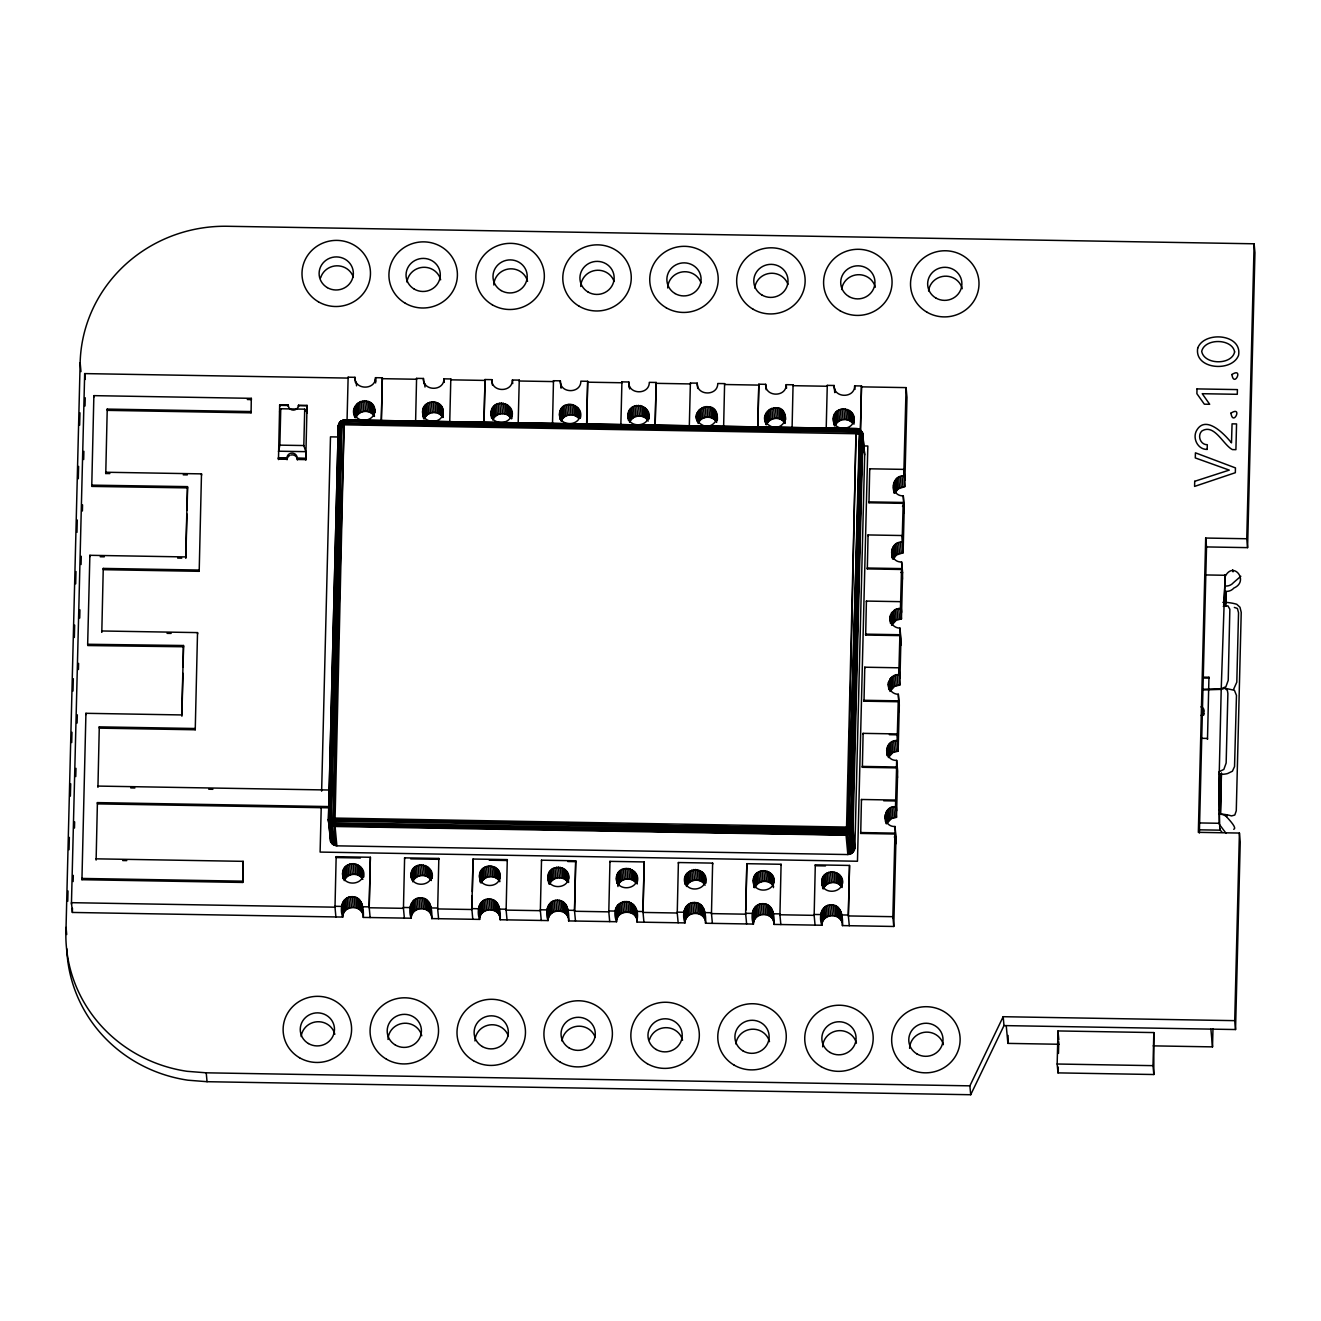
<?xml version="1.0" encoding="UTF-8"?>
<svg xmlns="http://www.w3.org/2000/svg" width="1321" height="1321" viewBox="0 0 1321 1321"><rect width="100%" height="100%" fill="white"/><g stroke="black" fill="none" stroke-linecap="round" stroke-linejoin="round"><path stroke-width="1.5" d="M1218.903 789.182L1219.795 830.166L1199.204 829.819M1218.903 788.092L1221.215 689.364L1224.98 688.224L1234.441 690.322L1236.473 695.391L1234.541 766.593L1232.41 771.216L1227.638 773.528A10.618 2.758 1.4 0 1 1219.415 774.354L1219.25 809.806M341.594 420.838L344.566 419.896L856.388 428.631L859.459 429.474L862.547 433.305L864.677 454.886L854.869 848.065L852.293 853.085L847.851 854.555L336.872 845.836L332.512 844.218L330.547 841.378L328.401 819.747L335.072 818.079L848.495 827.111L850.41 830.083L846.183 833.617L334.494 824.271C332.182 824.436 327.591 820.242 331.307 819.251L850.955 828.994L861.176 434.345L860.632 432.231L857.511 430.514C853.713 425.725 865.123 431.802 862.894 435.517L853.069 828.696L851.368 832.924L846.067 835.202L335.072 826.484L329.887 824.023L328.401 819.747L338.292 426.27L340.818 421.316L344.566 419.896L856.14 428.582C861.077 427.74 865.75 437.334 858.221 433.767L855.975 432.099L343.576 424.024L340.537 425.246L330.712 818.426C329.821 822.207 337.119 825.196 335.055 819.268L344.071 424.817L342.519 421.663C340.091 418.443 335.782 429.804 338.754 432.38M1226.053 592.535L1225.938 602.442M857.114 428.681L858.039 429.705L855.975 432.099L847.62 827.359C848.792 832.94 843.954 834.178 846.546 827.458L856.173 429.688L345.045 421.069L343.576 424.024L341.297 422.753L342.783 421.036L856.454 430.795L859.971 429.903L861.391 431.24L858.617 429.127L862.811 434.378L864.677 454.886M331.687 843.392L329.689 823.049L329.837 820.737L333.453 818.31L342.106 422.637L856.602 431.505L860.747 430.448L862.382 434.51L852.078 831.982L853.861 851.351M854.737 849.205L852.194 828.217L861.886 434.609M66.71 934.525L66.05 927.425L80.152 362.714A143.824 138.87 -5.3 0 1 227.361 226.271L1254.124 243.791L1254.95 252.674L1247.585 547.637L1206.519 546.927L1205.693 538.043L1246.76 538.753L1247.585 547.637M67.751 901.269L67.998 890.965M69.039 849.733L69.336 837.382M70.376 796.15L70.69 783.782M71.714 742.567L71.961 732.263M73.002 691.048L73.299 678.68M74.339 637.465L74.653 625.097M75.677 583.865L75.991 571.514M76.965 532.346L77.262 519.979M78.302 478.763L78.6 466.396M79.64 425.18L79.954 412.812M71.433 904.175L84.676 373.595L348.216 378.087L348.133 377.195L354.969 377.327L355.465 382.644M897.487 777.656L896.497 767.006L862.283 766.411L862.365 767.303L896.579 767.881L895.506 806.685C882.411 805.678 881.784 827.012 895.011 826.517L896.001 837.184L893.772 926.467L842.435 925.592C843.095 912.728 821.811 912.448 821.91 925.245L773.99 924.419C774.651 911.556 753.35 911.275 753.449 924.073L705.546 923.247C706.207 910.4 684.905 910.119 685.005 922.9L637.085 922.091C637.746 909.228 616.461 908.947 616.56 921.728L568.641 920.919C569.301 908.055 548 907.775 548.099 920.572L500.18 919.746C500.841 906.883 479.556 906.602 479.655 919.399L431.736 918.59C432.396 905.727 411.095 905.446 411.194 918.227L363.292 917.418C363.952 904.555 342.651 904.274 342.75 917.071L72.374 912.448L72.473 908.336M73.134 881.569L73.299 875.394M74.471 828.052L74.637 821.877M75.759 776.583L75.974 768.343M77.097 723.049L77.312 714.81M78.434 669.532L78.583 663.357M79.722 618.063L79.921 609.823M81.06 564.529L81.258 556.29M82.397 511.012L82.546 504.837M83.685 459.543L83.883 451.303M85.006 406.009L85.221 397.77M96.004 858.832L243.163 861.342L242.783 882.445L81.935 879.703L85.931 713.307L181.77 714.942L183.503 645.507L87.665 644.268L89.878 555.299L185.716 556.934L185.832 558.205L186.938 514.018M187.037 509.989L187.582 487.895L91.743 486.409L93.874 395.639L251.304 398.331L251.419 399.603L247.324 399.52M96.119 860.087L97.407 802.607L330.068 806.586M97.936 787.349L99.29 726.864L195.128 728.498L195.244 729.77L99.405 728.135L99.29 726.864M103.253 568.41L103.368 569.681L199.19 571.316L199.075 570.045L103.253 568.41L101.8 632.247L101.684 630.976L197.523 632.61L197.638 633.882M109.841 473.579L105.763 473.512L107.232 409.097L250.973 411.558L251.089 412.829L107.348 410.369L107.232 409.097M185.716 556.934L187.466 486.623L91.628 485.137M181.885 716.213L182.959 673.314M183.107 667.188L183.503 645.507M195.244 729.77L197.523 632.61M199.19 571.316L201.486 473.876L105.647 472.241L105.763 473.512M251.089 412.829L251.304 398.331M242.783 882.445L243.163 861.342M307.215 407.149L307.05 405.382L298.496 405.233A5.135 4.954 -5.3 0 1 293.245 410.104A5.135 4.954 -5.3 0 1 288.226 405.052L279.672 404.903L278.483 459.147L287.037 459.295M278.566 451.65L279.854 445.144L280.762 408.767L304.722 409.163L306.934 412.433M305.944 452.112L303.813 445.54L304.722 409.163M307.05 405.382L305.778 458.734L297.225 458.585M306.026 453.004L305.894 460.055L305.729 458.288L297.175 458.139A5.135 4.954 -5.3 0 0 292.172 453.086A5.135 4.954 -5.3 0 0 286.905 457.958L278.351 457.809L278.516 459.592M307.017 413.324L307.182 406.703M321.218 807.692L320.111 852.078L857.461 861.242L867.831 446.019L863.703 445.953M321.63 791.163L330.481 436.855L338.721 436.987M331.026 842.435L328.467 820.902L338.308 425.544L340.124 421.96L345.194 419.863L342.899 422.737L340.372 421.812L343.014 420.194L345.045 421.069L341.545 423.38L331.67 818.26L329.127 819.647L339.051 425.692L341.71 421.696L344.963 422.753L344.731 424.14L341.759 424.685L340.124 422.39L340.818 421.316L342.783 421.036L344.731 424.14M328.467 819.433L330.712 824.849L334.428 825.823L846.233 834.575C847.9 834.261 848.132 831.52 846.15 832.362L335.006 823.792L331.703 822.389L329.887 818.624L339.712 425.461L341.148 421.349L342.106 422.637L340.488 423.083M330.333 833.254L330.547 841.378M410.732 858.848L438.919 859.327L438.836 858.435L404.606 857.857L403.45 908.336L369.22 907.758L370.375 857.263L336.161 856.685L335.006 907.18L71.466 902.672L72.374 912.448M347.043 420.854L348.133 377.195M370.128 917.534L369.137 906.867L370.375 857.263M381.257 421.432L382.347 377.789L375.511 377.674C375.61 390.455 354.309 390.174 354.969 377.327M381.389 420.342L382.347 377.789M415.57 422.902L416.577 378.367L423.43 378.483L423.909 383.817M438.836 858.435L437.68 908.931L471.894 909.509L472.241 895.621M449.718 422.604L450.808 378.962L443.955 378.83C444.054 391.627 422.753 391.346 423.43 378.483M472.802 919.284L471.812 908.617L473.05 859.03L507.281 859.608L507.363 860.499L489.249 860.186M483.932 423.182L485.022 379.54L491.874 379.655L492.37 384.989M472.34 891.658L473.05 859.03M484.014 424.074L485.022 379.54M507.281 859.608L506.125 910.103L540.355 910.681L541.511 860.186L575.725 860.78L574.569 911.259L608.799 911.853L609.955 861.358L644.186 861.936L643.03 912.431L677.244 913.009L678.4 862.53L712.63 863.108L712.713 864M518.162 423.777L519.252 380.118L512.416 380.002C512.498 392.799 491.214 392.519 491.874 379.655M552.475 425.246L553.482 380.712L560.319 380.828L560.979 387.928M575.477 921.034L574.486 910.367L575.725 860.78M586.607 424.933L587.696 381.29L580.86 381.175C580.959 393.972 559.658 393.691 560.319 380.828M586.739 423.843L587.696 381.29M620.837 425.527L621.927 381.868L628.779 381.984L629.638 388.952M643.938 922.207L642.947 911.54L644.186 861.936M655.067 426.105L656.157 382.463L649.305 382.347C649.404 395.128 628.119 394.847 628.779 381.984M655.15 426.997L656.157 382.463M689.298 426.683L690.388 383.04L697.224 383.156L697.719 388.49M712.63 863.108L711.474 913.604L745.705 914.182M723.594 428.169L724.602 383.618L717.765 383.503C717.864 396.3 696.563 396.019 697.224 383.156M746.613 923.957L745.622 913.29L746.86 863.686L781.091 864.281L781.173 865.172M757.742 427.855L758.832 384.213L765.668 384.328L766.163 389.662M745.804 910.219L746.86 863.686M757.874 426.766L758.832 384.213M781.091 864.281L779.935 914.759L814.149 915.354L815.305 864.859L849.535 865.437L848.379 915.932L892.864 916.691L893.772 926.467M792.055 429.325L793.062 384.791L786.21 384.675C786.309 397.472 765.008 397.192 765.668 384.328M826.186 429.028L827.276 385.369L834.129 385.501L834.74 392.552M852.078 831.982L849.684 832.494L848.743 828.68L859.327 433.915L858.039 429.705L344.599 420.573L343.922 422.192M849.287 925.707L848.297 915.04L849.535 865.437M860.367 431.587L861.507 385.963L854.654 385.848C854.77 398.628 833.468 398.364 834.129 385.501M335.006 822.752L846.134 831.636L848.743 830.793L850.542 828.135L859.839 431.835L859.162 430.976L858.221 433.767L344.071 424.817L333.453 818.31M860.499 430.497L861.507 385.963M862.547 433.305L852.309 831.223L854.39 850.311M892.831 918.178L894.928 834.03L860.714 833.435L861.457 799.486L895.671 800.064L896.662 810.731M862.365 767.303L863.108 733.353L897.322 733.931L898.313 744.598M888.339 757.56L892.979 752.442L898.148 751.203L897.157 740.553L898.23 701.748L864.017 701.17L864.76 667.204L898.974 667.799L899.964 678.449M898.808 674.404L893.657 675.658L889.793 679.225L889.991 691.428L894.631 686.309L899.799 685.071L898.808 674.404L899.882 635.616L865.668 635.038L866.411 601.072L900.625 601.666L901.616 612.317M900.46 608.271L895.308 609.509L891.444 613.076L891.642 625.295L896.282 620.176L901.45 618.938L900.46 608.271L901.533 569.483L867.319 568.905L868.062 534.939L902.276 535.533L903.267 546.184M893.293 559.163L896.447 555.002L903.102 552.805L902.111 542.138L903.184 503.351L868.97 502.756L869.713 468.806L903.944 469.384L904.918 480.051M895.836 843.789L895.011 826.517M896.497 767.006L896.662 760.384C883.435 760.879 884.063 739.545 897.157 740.553M899.139 711.524L898.313 694.252C891.642 694.433 886.259 686.986 889 680.777M900.79 645.391L899.964 628.119C893.293 628.284 887.91 620.853 890.651 614.645M902.441 579.259L901.616 561.986C888.389 562.465 889.016 541.131 902.111 542.138M904.092 513.109L903.267 495.837C890.04 496.333 890.668 474.999 903.762 476.006L906.09 387.614L861.589 386.855M885.697 813.042L886.688 823.71L891.328 818.591L896.497 817.336L897.653 771.051L896.662 760.384M898.148 751.203L899.304 704.902L898.313 694.252M899.799 685.071L900.955 638.77L899.964 628.119M901.45 618.938L902.606 572.637L901.616 561.986M903.102 552.805L904.258 506.504L903.267 495.837M894.944 493.03L898.098 488.869L904.753 486.656L906.982 397.373L906.09 387.614M1059.046 1044.267L1007.89 1043.392L1008.088 1035.449M1057.163 1064.016L1057.989 1030.941L1153.827 1032.576L1153.827 1074.518L1057.989 1072.883L1057.163 1064.016L1153.002 1065.651L1153.827 1074.518M1057.989 1072.883L1058.138 1067.054M1058.484 1053.431L1058.765 1041.774M1153.002 1065.651L1153.827 1032.576M1207.179 449.421L1207.295 444.715C1200.475 444.863 1197.14 435.814 1201.73 431.108C1214.296 423.001 1223.246 445.061 1232.443 449.602L1235.911 449.668L1236.555 423.925L1232.064 423.843L1231.486 442.849C1224.484 434.114 1204.917 413.572 1196.083 431.505C1192.714 439.266 1198.23 449.668 1207.146 449.421M1205.693 538.043L1198.345 832.346L1239.412 833.056L1240.237 841.939L1235.548 1029.538L1003.993 1025.591L970.704 1094.729L207.05 1081.701L187.962 1080.198A143.89 138.92 -5.3 0 1 66.76 948.66M1199.369 833.006L1206.519 546.927M1202.87 677.145L1208.946 677.244L1207.493 739.298L1207.411 738.422L1201.35 738.307M1153.183 1045.869L1212.513 1046.876L1212.975 1028.861M1203.249 689.281L1221.231 688.703L1225.145 574.618L1225.36 576.121C1233.583 560.649 1249.501 581.29 1233.88 588.043A9.33 8.999 -5.3 0 1 1225.607 591.346L1225.541 606.372L1225.822 602.31M1219.25 809.839L1219.167 824.139L1226.086 833.336M1240.815 576.27L1233.385 582.726A9.33 8.999 -5.3 0 1 1225.112 586.012L1225.277 575.279L1205.297 574.932M1221.38 773.247L1220.356 813.951A21.4 5.548 1.4 0 1 1231.519 815.916L1234.805 815.024L1236.274 810.78L1241.228 612.366L1239.99 607.264L1236.786 604.291A21.4 5.548 1.4 0 0 1225.64 602.31L1222.866 602.359M1235.548 1029.538L1234.722 1020.654L1239.412 833.056M1246.76 538.753L1254.124 243.791M848.495 827.111L859.74 433.321L856.702 433.503M1221.446 773.247L1220.538 813.951M1223.642 605.299L1224.947 584.922L1225.112 586.045M340.901 421.944L338.209 426.567L338.341 425.428L338.886 431.24M335.072 818.079L333.305 823.33L334.461 824.865L335.683 845.721M344.963 422.753L344.996 421.845M854.869 848.065L853.069 828.696L851.649 828.663L849.056 832.874L846.546 827.458L848.743 828.68L851.368 827.524L852.425 829.192L850.774 831.503L850.03 830.579C850.575 833.964 845.589 834.344 846.001 830.348L332.165 820.886L330.349 823.313L331.67 825.542L333.47 844.895M334.543 845.407L332.743 826.038L331.109 823.412L331.67 818.26L330.118 821.348L332.099 819.35L333.503 822.636M847.405 832.18L846.959 829.093L847.917 828.416L849.056 829.522L847.521 830.612L846.282 828.432L335.022 820.457L332.083 821.811M1220.043 828.878L1219.795 830.166M355.002 417.337C346.581 400.692 376.303 393.625 374.9 412.565M363.011 871.959C365.471 885.714 341.957 887.316 342.585 873.33C343.212 858.32 367.288 862.646 363.506 877.293L362.581 870.291M342.75 917.071C339.48 909.277 341.875 896.348 352.278 896.662C362.73 896.711 363.836 909.707 363.292 917.418M422.604 411.558C422.505 398.76 443.79 399.041 443.129 411.904C443.229 424.702 421.927 424.421 422.604 411.558L423.083 416.891M431.455 873.131C433.915 886.87 410.418 888.472 411.029 874.502C411.673 859.492 435.732 863.818 431.95 878.465M411.194 918.227C407.925 910.45 410.319 897.52 420.722 897.834C431.174 897.884 432.297 910.879 431.736 918.59M511.475 411.343C513.919 425.098 490.421 426.7 491.049 412.73C491.676 397.72 515.751 402.03 511.97 416.676M479.49 875.674C479.391 862.877 500.676 863.158 500.015 876.021C500.131 888.818 478.829 888.538 479.49 875.674L479.985 881.008M479.655 919.399C476.369 911.606 478.763 898.676 489.183 898.99C499.619 899.056 500.742 912.051 500.18 919.746M579.919 412.515C582.379 426.254 558.882 427.855 559.493 413.886C560.137 398.876 584.196 403.202 580.414 417.849M568.36 875.46C570.821 889.215 547.307 890.816 547.934 876.847C548.165 862.91 571.002 865.172 568.691 879.026M548.099 920.572C544.83 912.778 547.224 899.849 557.627 900.162C568.08 900.212 569.202 913.207 568.641 920.919M648.363 413.688C650.824 427.426 627.326 429.028 627.954 415.058C628.581 400.048 652.64 404.358 648.859 419.021M636.805 876.632C639.265 890.387 615.768 891.989 616.395 878.003C617.023 862.993 641.081 867.319 637.3 881.966M616.56 921.728C606.966 896.1 642.254 894.68 636.97 920.357M704.638 426.138C678.961 415.042 719.169 392.139 717.32 420.177M684.839 879.175L685.335 884.509C678.73 866.824 709.526 864.38 705.761 883.138M685.005 922.9C681.735 915.106 684.113 902.177 694.532 902.491C704.985 902.557 706.108 915.552 705.546 923.247M773.099 427.31C748.33 417.651 785.054 393.295 785.599 419.566M773.71 878.96C776.17 892.715 752.673 894.317 753.284 880.347C753.515 866.411 776.352 868.673 774.04 882.527M753.449 924.073C750.179 916.279 752.574 903.349 762.977 903.663C773.429 903.713 774.552 916.708 773.99 924.419M853.729 417.188C856.173 430.927 832.676 432.528 833.303 418.559C833.518 404.639 856.355 406.901 854.06 420.739M842.171 880.133C844.614 893.888 821.117 895.489 821.745 881.503C821.959 867.583 844.796 869.845 842.501 883.683M821.91 925.245C818.624 917.451 821.018 904.522 831.437 904.835C841.873 904.885 842.996 917.88 842.435 925.592M340.818 421.316L341.148 425.412M846.877 829.984L846.067 835.202L847.851 854.555M333.817 824.155L333.255 819.747M848.577 831.735L848.363 830.149M330.877 821.48L331.076 820.539M852.293 853.085L850.493 833.733L851.88 829.621L849.964 827.408L847.62 827.359L851.88 829.621M849.766 828.317L849.964 827.408M330.465 821.926L328.946 821.645L329.887 818.624M333.305 823.33L333.008 824.535L335.022 825.476L847.091 834.872L852.474 830.215L849.453 834.112L846.992 834.079L849.04 854.472M857.395 433.04L858.32 430.976L860.285 430.448L862.894 435.517M862.762 435.203L862.101 432.396L861.953 433.602L858.947 432.958L860.004 431.191M860.632 432.231L859.839 431.835M850.03 830.579L850.063 833.353L847.851 834.36L850.212 854.208M338.605 424.586L338.572 425.973L339.679 422.456M848.28 831.091L846.926 833.551M330.564 820.952L331.67 818.26M331.637 820.126L331.373 822.917M859.971 429.903L856.173 429.688L857.263 429.87L856.602 431.505L858.997 431.637M341.181 424.239L341.545 423.38M851.533 831.305L852.425 829.192M344.187 421.548L345.111 420.078M332.198 822.768L333.008 824.535L331.687 823.858L332.512 822.141L333.14 823.957M280.762 408.767L279.557 411.97M1203.249 714.265L1202.358 715.734M1203.497 715.355L1203.926 714.479A5.234 5.069 -5.3 0 0 1204.174 713.538M970.704 1094.729L969.878 1085.845L1003.167 1016.708L1234.722 1020.654M355.844 417.667C358.668 409.956 370.59 409.13 374.421 416.412L373.43 405.762M440.884 405.481L441.875 416.148C437.284 410.286 426.898 411.822 424.289 418.84L423.298 408.172M510.335 408.09L511.326 418.74C507.495 411.475 495.557 412.301 492.733 419.995L491.759 409.345M577.789 407.826L578.78 418.476C574.189 412.614 563.803 414.167 561.194 421.168L560.203 410.501M362.862 879.357C359.031 872.091 347.093 872.917 344.286 880.612L343.295 869.961M648.215 421.085C644.4 413.803 632.462 414.629 629.638 422.34L628.647 411.673M412.73 881.784C415.554 874.073 427.492 873.264 431.307 880.529L430.316 869.879M698.099 423.496C700.906 415.801 712.845 414.976 716.676 422.258L715.685 411.591M481.174 882.956C483.998 875.245 495.936 874.419 499.767 881.701L498.777 871.034M784.129 412.763L785.12 423.414C781.305 416.148 769.367 416.957 766.543 424.668L765.553 414.018M566.23 870.77L567.221 881.437C562.63 875.559 552.244 877.111 549.635 884.112L548.644 873.462M851.599 412.499L852.59 423.149C847.983 417.287 837.613 418.84 834.988 425.841L833.997 415.174M634.674 871.943L635.665 882.61C631.075 876.731 620.688 878.283 618.079 885.285L617.089 874.634M705.117 885.202C701.286 877.92 689.347 878.746 686.54 886.457L685.549 875.79M773.561 886.374C769.747 879.092 757.808 879.918 754.985 887.613L753.994 876.962M841.031 876.88L842.005 887.53C838.191 880.265 826.252 881.09 823.429 888.785L822.438 878.135M333.883 826.352L329.689 823.049L331.687 821.431L331.918 823.346M329.16 822.653L329.127 819.647M860.813 431.604L861.358 432.842L860.318 434.114L859.74 433.321M1226.532 816.543L1227.292 815.404M341.974 421.085L343.889 420.342M857.263 429.87L856.454 430.795L857.56 431.191M340.537 425.246L339.381 424.916L340.735 423.694M861.176 434.345L861.358 432.842M1201.565 714.545L1203.084 712.498A4.59 4.425 -5.3 0 0 1202.952 709.212L1202.523 708.469L1202.688 710.252M851.269 832.28L849.453 834.112L851.302 853.729M335.006 823.792L335.022 821.629L334.18 822.058L335.022 825.476L333.602 826.038L329.887 824.023M1233.583 689.364L1236.803 682.164L1238.537 612.729L1237.381 608.436L1234.342 607.429M858.287 430.316L859.129 429.556M1201.169 715.602L1203.761 712.696A5.234 5.069 -5.3 0 0 1203.613 708.948L1203.117 708.106L1203.282 709.889L1201.037 706.735M849.238 833.369L846.992 834.079L850.063 833.353M849.42 831.982L846.167 833.023L846.134 831.636M345.194 419.863L339.216 423.281L340.124 421.96L340.273 426.221M345.227 420.078L341.776 420.904L342.321 426.716M1223.296 606.356L1227.919 605.844L1229.851 609.245L1228.216 680.365L1225.905 686.738L1221.231 688.703M776.649 427.377C781.966 426.666 786.193 421.366 785.268 416.016M850.427 831.058L850.41 830.083M858.534 429.226L857.395 428.912M332.099 825.13L334.461 824.865M329.755 821.712L332.331 824.238L332.165 820.886M706.421 426.32C712.415 426.6 717.881 420.871 716.824 414.844M341.759 424.685L339.431 423.034M183.619 646.762L87.78 645.54L87.665 644.268M382.43 378.681L416.66 379.259L416.577 378.367M485.104 380.431L450.89 379.837L450.808 378.962M587.779 382.182L622.009 382.76L621.927 381.868M656.24 383.338L690.47 383.932L690.388 383.04M758.915 385.105L724.684 384.51L724.602 383.618M279.722 405.349L288.275 405.497M298.546 405.679L307.099 405.811M279.854 445.144L303.813 445.54M278.516 451.204L305.894 451.666M278.401 458.255L286.954 458.404M297.308 459.477L305.861 459.609M183.239 474.833L187.318 474.9M903.102 502.459L868.888 501.881L868.97 502.756M901.45 568.591L867.237 568.013L867.319 568.905M100.198 556.752L104.276 556.818M177.674 558.073L181.753 558.139M899.799 634.724L865.585 634.146L865.668 635.038M167.057 633.353L171.136 633.42M1202.952 678.02L1209.029 678.135L1208.946 677.244M1221.215 689.364L1203.233 689.942M898.148 700.857L863.934 700.279L864.017 701.17M889.363 734.691L897.405 734.823M97.82 786.078L330.481 790.041M130.762 787.91L134.874 787.976M208.751 789.231L212.863 789.298M883.683 800.757L895.754 800.955M329.028 807.825L97.523 803.878L97.407 802.607M1199.105 822.933L1219.085 823.28M894.845 833.138L860.632 832.544L860.714 833.435M360.402 857.99L336.244 857.577L336.161 856.685M567.766 861.523L575.807 861.655M825.46 865.916L815.387 865.75L815.305 864.859M122.688 860.549L126.766 860.615M242.668 881.173L81.803 878.432L81.935 879.703M341.759 906.404L334.923 906.289L335.897 916.956M369.137 906.867L362.301 906.751L362.185 905.034M410.204 907.577L403.367 907.461L404.358 918.112M471.812 908.617L478.664 908.732M547.109 909.905L540.272 909.789L541.263 920.456M574.486 910.367L567.65 910.252L567.535 908.534M615.569 911.077L608.717 910.962L609.708 921.612M636.095 911.424L642.947 911.54M684.014 912.25L677.161 912.134L678.152 922.785M745.622 913.29L752.458 913.405M820.919 914.578L814.066 914.462L815.057 925.129M848.297 915.04L841.444 914.925L841.345 913.207M66.05 927.425A143.89 138.92 -5.3 0 0 187.136 1071.314L206.225 1072.817L969.878 1085.845M894.234 837.002L896.001 837.184M902.491 506.323L904.258 506.504M900.839 572.455L902.606 572.637M330.349 823.313L331.687 823.858M332.694 820.968L333.965 821.167L334.031 822.801M1224.98 688.224L1227.391 690.454L1227.886 693.591L1226.152 763.026L1223.84 769.416L1219.167 771.695L1219.415 774.37M849.188 827.623L850.542 828.135M328.401 819.747L329.837 820.737L329.226 818.871M331.521 824.321L335.072 826.484L336.872 845.836M1233.715 829.291C1237.447 828.465 1229.356 819.961 1227.506 817.831A9.33 8.999 -5.3 0 0 1219.415 814.248L1219.333 813.356M859.459 429.474L860.747 430.448M851.368 827.524L852.194 828.217M334.147 819.449L335.022 820.457M1219.663 829.472L1222.156 832.362M1232.675 569.797L1233.038 571.861M863.191 450.61L864.33 452.624M328.582 820.11L328.946 821.645M354.689 413.787C358.107 424.999 376.766 420.639 374.57 409.015M847.768 831.322L848.379 833.188M684.955 880.909C686.54 893.607 707.61 890.437 705.265 877.805M330.894 822.455L331.109 823.412M328.599 821.134L328.747 822.009M861.886 431.835L862.679 439.728M863.257 445.639L863.851 451.567M1210.878 1029.109L1212.513 1046.876M1057.989 1030.941L1058.815 1039.825M1006.239 1025.624L1007.89 1043.392M1003.167 1016.708L1003.993 1025.591M903.762 476.006L904.753 486.656M901.979 476.121L902.97 486.789M900.245 476.534L901.236 487.201M898.61 477.244L899.584 487.911M897.108 478.219L898.098 488.869M895.82 479.407L896.81 490.074M894.746 480.811L895.737 491.478M900.328 542.254L901.318 552.921M893.954 482.363L894.779 491.247M893.458 484.031L894.284 492.915M893.26 485.748L893.921 492.849L893.376 487.482M898.594 542.683L899.584 553.334M896.959 543.377L897.933 554.044M895.456 544.351L896.447 555.002M894.168 545.556L895.159 556.207M893.095 546.944L894.086 557.611M898.676 608.403L899.667 619.054M892.302 548.496L893.128 557.379M891.807 550.163L892.468 557.264M892.137 555.282L892.468 558.849M896.942 608.816L897.933 619.466M891.609 551.881L892.104 557.214M895.308 609.509L896.282 620.176M893.805 610.484L894.796 621.134M892.517 611.689L893.508 622.34M891.444 613.076L892.435 623.743M897.025 674.536L898.016 685.186M890.156 616.296L890.816 623.413M889.958 618.013L890.453 623.347M895.291 674.948L896.282 685.616M893.657 675.658L894.631 686.309M892.154 676.616L893.145 687.283M890.866 677.822L891.857 688.472M889.793 679.225L890.783 689.876M895.374 740.668L896.365 751.319M869.713 468.806L869.796 469.698M888.505 682.429L889.165 689.545M888.306 684.162L888.802 689.479M893.64 741.081L894.631 751.748M892.005 741.791L892.979 752.442M861.936 437.053L862.283 440.917M890.503 742.749L891.493 753.416M895.506 806.685L896.497 817.336M889.215 743.954L890.205 754.621M854.654 385.848L854.984 389.398M888.141 745.358L889.132 756.008M893.723 806.801L894.713 817.468M868.062 534.939L868.145 535.831M887.349 746.91L888.174 755.794M886.853 748.578L887.514 755.678M886.655 750.295L887.151 755.629M891.989 807.214L892.979 817.881M890.354 807.924L891.328 818.591M853.3 415.504L853.96 422.621M853.63 420.639L853.96 424.19M852.59 413.935L853.416 422.819M888.851 808.898L889.842 819.548M887.563 810.087L888.554 820.754M850.361 411.244L851.351 421.911M886.49 811.49L887.481 822.157M848.924 410.237L849.898 420.887M866.411 601.072L866.493 601.963M885.202 814.71L886.028 823.594M847.306 409.477L848.297 420.128M885.004 816.428L885.499 821.761M845.589 408.998L846.579 419.665M843.822 408.816L844.813 419.484M842.022 408.932L843.013 419.599M864.76 667.204L864.842 668.096M840.288 409.361L841.279 420.012M838.653 410.055L839.644 420.722M837.151 411.029L838.141 421.68M834.657 388.902L834.988 392.453M835.863 412.218L836.854 422.885M834.806 413.622L835.797 424.289M833.501 416.842L834.327 425.725M863.108 733.353L863.191 734.228M833.303 418.559L833.799 423.892M827.276 385.369L827.359 386.26L793.145 385.682L793.062 384.791M861.457 799.486L861.54 800.377M851.368 832.924L853.151 852.293M841.741 878.465L842.237 883.782M840.04 875.443L841.015 886.11M838.802 874.205L839.793 884.855M837.349 873.181L838.34 883.848M840.916 911.523L841.906 922.19M840.206 909.954L841.18 920.605M835.747 872.421L836.738 883.088M839.215 908.518L840.189 919.168M837.976 907.263L838.967 917.93M834.03 871.943L835.021 882.61M836.523 906.256L837.514 916.906M832.263 871.761L833.237 882.428M834.922 905.496L835.912 916.147M786.21 384.675L786.54 388.225M830.463 871.893L831.454 882.544M833.204 905.017L834.195 915.684M828.729 872.306L829.72 882.956M831.437 904.835L832.412 915.486M784.856 414.348L785.351 419.665M827.095 873.016L828.085 883.666M829.638 904.951L830.628 915.618M783.138 411.326L784.129 421.993M825.592 873.974L826.583 884.641M781.9 410.088L782.891 420.739M827.904 905.38L828.894 916.031M824.304 875.179L825.295 885.83M780.463 409.064L781.454 419.731M826.269 906.074L827.26 916.741M823.247 876.583L824.221 887.233M778.862 408.305L779.852 418.972M824.766 907.048L825.757 917.699M821.943 879.786L822.768 888.67M821.745 881.503L822.075 885.07M777.144 407.826L778.135 418.493M823.478 908.237L824.469 918.904M822.422 909.641L823.396 920.308M775.361 407.644L776.352 418.311M821.612 911.193L822.603 921.86M821.117 912.861L822.108 923.511M773.578 407.776L774.568 418.427M771.844 408.189L772.835 418.84M770.193 408.883L771.183 419.55M768.706 409.857L769.697 420.524M767.418 411.062L768.393 421.713M766.345 412.449L767.336 423.116M765.057 415.669L765.866 424.553M764.842 417.386L765.338 422.72M780.827 924.535L779.852 913.884L773 913.769L772.884 912.035M773.297 877.293L773.792 882.626M772.57 875.707L773.396 884.591M773.115 884.079L773.446 887.629M771.58 874.271L772.57 884.938M770.341 873.032L771.332 883.699M768.905 872.009L769.895 882.676M772.471 910.351L773.462 921.018M771.745 908.782L772.735 919.433M767.303 871.249L768.294 881.916M770.754 907.345L771.745 918.012M769.516 906.107L770.506 916.757M765.586 870.787L766.576 881.437M768.079 905.083L769.07 915.75M763.802 870.605L764.793 881.256M766.477 904.324L767.468 914.991M762.019 870.721L763.01 881.388M764.76 903.845L765.751 914.512M760.285 871.133L761.276 881.801M762.977 903.663L763.967 914.33M716.395 413.176L717.055 420.276M758.634 871.843L759.625 882.494M761.193 903.795L762.184 914.446M714.694 410.154L715.685 420.821M757.148 872.801L758.138 883.468M713.456 408.916L714.446 419.566M759.459 904.208L760.45 914.859M755.86 874.007L756.834 884.674M712.019 407.892L713.01 418.559M757.808 904.902L758.799 915.569M754.786 875.41L755.777 886.061M710.417 407.132L711.408 417.799M756.322 905.876L757.313 916.543M753.482 878.63L754.308 887.514M753.284 880.347L753.944 887.448M708.7 406.67L709.691 417.32M755.034 907.081L756.008 917.732M753.961 908.468L754.952 919.135M706.917 406.488L707.907 417.139M753.168 910.037L754.159 920.687M752.656 911.688L753.647 922.355M705.133 406.604L706.124 417.254M703.383 407.017L704.374 417.684M701.748 407.727L702.739 418.377M700.262 408.684L701.253 419.351M698.958 409.89L699.948 420.557M697.901 411.293L698.892 421.944M697.108 412.846L697.934 421.729M696.596 414.513L697.257 421.614M696.398 416.231L696.728 419.781M712.382 923.362L711.392 912.712L704.555 912.596L704.44 910.863M704.836 876.12L705.497 883.237M704.126 874.535L704.952 883.419M703.135 873.115L704.126 883.766M701.897 871.86L702.888 882.527M700.46 870.853L701.451 881.503M704.01 909.195L705.001 919.845M703.3 907.61L704.291 918.277M702.31 906.173L703.3 916.84M698.859 870.093L699.833 880.744M701.071 904.935L702.062 915.585M697.141 869.614L698.115 880.265M699.635 903.911L700.625 914.578M695.358 869.433L696.349 880.083M698.033 903.151L699.007 913.818M693.575 869.548L694.565 880.215M696.316 902.689L697.29 913.339M691.824 869.978L692.815 880.628M694.532 902.491L695.523 913.158M647.951 412.003L648.611 419.104M690.189 870.671L691.18 881.338M647.224 410.418L648.05 419.302M692.749 902.623L693.74 913.273M646.233 408.998L647.224 419.649M688.703 871.645L689.694 882.296M645.011 407.743L646.002 418.41M690.999 903.036L691.989 913.703M687.399 872.834L688.39 883.501M643.558 406.736L644.549 417.386M689.364 903.746L690.355 914.396M686.342 874.238L687.333 884.905M641.956 405.976L642.947 416.627M687.878 904.703L688.852 915.37M685.038 877.458L685.698 884.558M640.239 405.497L641.23 416.148M686.573 905.909L687.564 916.576M685.516 907.312L686.507 917.963M638.456 405.316L639.447 415.966M684.724 908.865L685.715 919.515M684.212 910.516L685.203 921.183M636.672 405.431L637.663 416.098M678.4 862.53L678.482 863.406M634.939 405.844L635.929 416.511M633.304 406.554L634.278 417.221M631.801 407.529L632.792 418.179M628.895 383.717L629.209 387.268M630.513 408.717L631.504 419.384M629.44 410.121L630.431 420.788M628.152 413.341L628.813 420.441M627.954 415.058L628.449 420.392M636.392 874.948L637.217 883.832M636.722 880.083L637.052 883.633M635.665 873.379L636.491 882.263M633.453 870.704L634.443 881.355M631.999 869.68L632.99 880.347M635.566 908.022L637.085 922.091M634.84 906.437L635.83 917.104M630.398 868.921L631.388 879.588M633.849 905.017L634.84 915.668M632.627 903.762L633.618 914.429M628.68 868.442L629.671 879.109M631.174 902.755L632.165 913.405M626.897 868.26L627.888 878.927M629.572 901.995L630.563 912.646M625.114 868.392L626.104 879.043M627.855 901.516L628.846 912.167M623.38 868.805L624.371 879.456M626.071 901.335L627.062 911.985M579.506 410.831L580.15 417.948M578.78 409.262L579.605 418.146M621.745 869.499L622.719 880.166M624.288 901.45L625.279 912.117M620.243 870.473L621.233 881.124M622.554 901.863L623.545 912.53M576.55 406.571L577.541 417.238M618.955 871.678L619.945 882.329M575.114 405.564L576.105 416.214M620.92 902.573L621.894 913.24M617.881 873.065L618.872 883.732M573.512 404.804L574.503 415.471M617.634 882.989L617.964 886.54M619.417 903.547L620.408 914.198M616.593 876.285L617.254 883.402M616.395 878.003L616.89 883.336M571.795 404.325L572.786 414.992M618.129 904.736L619.12 915.403M617.056 906.14L618.046 916.807M570.012 404.143L571.002 414.811M616.263 907.692L617.254 918.359M615.768 909.36L616.758 920.01M568.228 404.259L569.219 414.926M609.955 861.358L610.038 862.25M566.494 404.688L567.469 415.339M564.843 405.382L565.834 416.049M563.357 406.356L564.348 417.007M560.864 384.229L561.194 387.78M562.052 407.562L563.043 418.212M560.996 408.949L561.986 419.616M559.691 412.169L560.352 419.269M559.493 413.886L559.988 419.219M553.482 380.712L553.565 381.587L519.335 381.009L519.252 380.118M567.931 873.792L568.608 882.461M567.221 872.207L568.047 881.09M564.992 869.532L565.982 880.182M563.555 868.508L564.546 879.175M567.105 906.85L568.096 917.517M566.395 905.281L567.386 915.932M561.953 867.748L562.944 878.415M565.405 903.845L566.395 914.495M564.166 902.59L565.157 913.257M560.236 867.27L561.227 877.937M562.729 901.583L563.72 912.233M558.453 867.088L559.444 877.755M561.128 900.823L562.119 911.473M512.416 380.002L512.73 383.552M556.669 867.22L557.66 877.871M559.41 900.344L560.401 911.011M554.919 867.633L555.91 878.3M557.627 900.162L558.618 910.83M511.045 409.675L511.871 418.559M553.284 868.343L554.275 878.993M555.844 900.278L556.835 910.945M509.345 406.653L510.335 417.32M551.798 869.301L552.789 879.968M508.106 405.415L509.097 416.065M554.093 900.707L555.084 911.358M550.494 870.506L551.484 881.173M506.67 404.391L507.644 415.058M552.459 901.401L553.449 912.068M549.437 871.91L550.428 882.56M505.051 403.632L506.042 414.299M550.973 902.375L551.963 913.026M548.132 875.113L548.958 883.997M547.934 876.847L548.43 882.164M503.334 403.153L504.325 413.82M549.668 903.581L550.659 914.231M548.611 904.968L549.602 915.635M501.567 402.971L502.558 413.638M547.819 906.52L548.809 917.187M547.307 908.188L548.298 918.855M499.784 403.103L500.758 413.754M541.511 860.186L541.593 861.077M498.034 403.516L499.024 414.183M496.399 404.226L497.39 414.877M494.913 405.184L495.887 415.851M493.608 406.389L494.599 417.04M492.551 407.793L493.542 418.443M491.247 410.996L491.907 418.113M491.049 412.73L491.544 418.047M507.033 919.862L506.042 909.211L499.189 909.096L499.09 907.362M499.487 872.62L499.982 877.953M497.786 869.614L498.76 880.265M496.547 868.359L497.538 879.026M495.111 867.352L496.085 878.003M498.661 905.694L499.652 916.345M497.951 904.109L498.942 914.759M496.96 902.672L497.934 913.339M493.493 866.593L494.483 877.243M495.722 901.434L496.713 912.084M491.775 866.114L492.766 876.764M494.285 900.41L495.259 911.077M490.008 865.932L490.999 876.583M492.667 899.651L493.658 910.318M443.955 378.83L444.285 382.396M488.209 866.048L489.199 876.715M490.95 899.172L491.94 909.839M486.475 866.46L487.466 877.127M489.183 898.99L490.174 909.657M442.601 408.503L443.262 417.172M484.84 867.17L485.831 877.821M441.875 406.918L442.865 417.585M487.383 899.122L488.374 909.773M483.354 868.128L484.328 878.795M439.645 404.243L440.636 414.91M485.649 899.535L486.64 910.186M482.049 869.334L483.04 880.001M438.209 403.219L439.199 413.886M484.014 900.245L485.005 910.896M480.993 870.737L481.983 881.388M436.607 402.476L437.598 413.126M480.184 872.289L481.009 881.173M482.528 901.203L483.503 911.87M479.688 873.957L480.349 882.626M434.89 401.997L435.88 412.647M481.224 902.408L482.215 913.059M480.167 903.812L481.158 914.462M433.106 401.815L434.097 412.466M479.358 905.364L480.349 916.014M478.863 907.015L479.853 917.682M431.323 401.931L432.314 412.581M429.589 402.344L430.58 413.011M427.938 403.054L428.929 413.704M424.668 383.47L424.999 387.02M426.452 404.011L427.443 414.678M425.164 405.217L426.155 415.884M424.091 406.62L425.081 417.271M422.803 409.84L423.628 418.724M438.572 918.706L437.598 908.039L430.745 907.923L430.629 906.189M431.042 871.447L431.703 878.564M429.325 868.442L430.316 879.092M428.087 867.187L429.077 877.854M426.65 866.18L427.641 876.83M430.217 904.522L431.207 915.172M429.49 902.937L430.481 913.604M428.499 901.5L429.49 912.167M425.048 865.42L426.039 876.071M427.261 900.262L428.252 910.929M423.331 864.941L424.322 875.608M425.824 899.238L426.815 909.905M421.548 864.76L422.538 875.427M424.223 898.478L425.213 909.145M375.511 377.674L375.841 381.224M375.313 379.391L375.643 382.941M419.764 864.875L420.755 875.542M422.505 898.016L423.496 908.666M418.03 865.305L419.021 875.955M420.722 897.834L421.713 908.485M374.14 407.33L374.636 412.664M416.379 865.998L417.37 876.665M418.939 897.95L419.929 908.617M372.439 404.325L373.43 414.976M414.893 866.972L415.884 877.623M371.201 403.07L372.192 413.737M417.205 898.363L418.196 909.03M413.605 868.178L414.579 878.828M369.764 402.063L370.755 412.713M415.554 899.073L416.544 909.723M412.532 869.565L413.523 880.232M368.163 401.303L369.153 411.954M411.739 871.117L412.565 880.001M414.067 900.03L415.058 910.697M411.244 872.785L411.904 879.885M411.029 874.502L411.359 878.052M366.445 400.824L367.436 411.475M412.779 901.236L413.754 911.903M411.706 902.639L412.697 913.29M364.662 400.643L365.653 411.293M410.914 904.191L411.904 914.842M410.418 905.859L411.392 916.51M362.879 400.758L363.869 411.425M404.606 857.857L404.688 858.749M361.128 401.188L362.119 411.838M359.494 401.881L360.484 412.548M356.224 382.297L356.554 385.848M358.008 402.855L358.998 413.506M356.703 404.044L357.694 414.711M355.646 405.448L356.637 416.115M354.854 407L355.679 415.884M354.342 408.668L355.167 417.552M354.144 410.385L354.804 417.486M361.871 868.706L362.697 877.59M360.881 867.27L361.871 877.937M359.642 866.031L360.633 876.682M358.206 865.007L359.196 875.674M361.756 903.349L362.747 914.016M361.046 901.764L362.037 912.431M356.604 864.248L357.595 874.915M360.055 900.344L361.046 910.995M358.817 899.089L359.807 909.756M354.887 863.769L355.877 874.436M357.38 898.082L358.371 908.732M353.103 863.587L354.094 874.254M355.778 897.322L356.769 907.973M351.32 863.719L352.311 874.37M354.061 896.843L355.052 907.494M349.57 864.132L350.56 874.783M352.278 896.662L353.268 907.312M347.935 864.826L348.926 875.493M350.494 896.777L351.485 907.444M346.449 865.8L347.44 876.467M348.744 897.19L349.735 907.857M345.144 867.005L346.135 877.656M347.109 897.9L348.1 908.567M344.087 868.392L345.078 879.059M345.623 898.874L346.614 909.525M342.783 871.612L343.443 878.729M342.585 873.33L343.08 878.663M298.496 405.233L298.629 406.554M344.319 900.063L345.309 910.73M343.262 901.467L344.253 912.134M342.469 903.019L343.46 913.686M341.957 904.687L342.948 915.337M297.175 458.139L297.341 459.906M330.712 824.849L332.512 844.218M288.226 405.052L288.358 406.389M286.905 457.958L287.07 459.741M279.672 404.903L279.804 406.241M201.486 473.876L201.601 475.147M187.466 486.623L187.582 487.895M206.225 1072.817L207.05 1081.701M93.874 395.639L93.989 396.911M84.676 373.595L85.221 379.457M80.152 362.714L80.977 371.597M89.878 555.299L89.993 556.57M85.931 713.307L86.047 714.578M287.284 458.453A5.135 4.954 -5.3 0 1 289.745 455.481M291 455.018A5.135 4.954 -5.3 0 1 296.713 457.429M928.58 290.983A17.123 16.529 -5.3 0 1 962.233 288.721M841.642 289.514A17.123 16.529 -5.3 0 1 875.295 287.235M754.72 288.028A17.123 16.529 -5.3 0 1 787.943 284.378M667.683 287.978A17.123 16.529 -5.3 0 1 701.022 282.892M580.745 286.492A17.123 16.529 -5.3 0 1 614.083 281.406M493.823 285.006A17.123 16.529 -5.3 0 1 527.558 281.307M406.984 282.1A17.123 16.529 -5.3 0 1 440.636 279.821M320.64 277.773A17.123 16.529 -5.3 0 1 353.285 276.964M909.608 1048.362A17.123 16.529 -5.3 0 1 943.359 1044.663M822.669 1046.876A17.123 16.529 -5.3 0 1 856.421 1043.177M735.847 1043.953A17.123 16.529 -5.3 0 1 769.483 1041.691M649.503 1039.644A17.123 16.529 -5.3 0 1 682.561 1040.205M561.97 1040.998A17.123 16.529 -5.3 0 1 595.21 1037.348M474.949 1040.948A17.123 16.529 -5.3 0 1 508.271 1035.862M388.011 1039.462A17.123 16.529 -5.3 0 1 421.762 1035.763M301.171 1036.539A17.123 16.529 -5.3 0 1 334.824 1034.277M1194.712 481.29L1194.58 486.409L1235.333 472.703L1235.449 467.898L1195.422 452.822L1195.29 457.925L1229.257 470.111L1194.712 481.29M1197.008 388.902L1196.892 393.675L1204.356 404.193L1209.673 404.276L1202.242 393.708L1237.282 394.302L1237.414 389.596L1197.008 388.902M1197.718 348.084C1194.002 369.467 1232.146 372.572 1238.586 355.217C1242.318 333.817 1204.191 330.778 1197.718 348.084M1234.623 351.914C1231.684 365.372 1204.125 364.926 1201.697 351.353C1204.702 338.011 1232.262 338.325 1234.623 351.914M1231.899 374.52C1234.045 388.457 1244.002 366.726 1231.899 374.52M1230.941 413.143C1233.087 427.079 1243.044 405.349 1230.941 413.143M935.846 298.001A17.123 16.529 -5.3 0 0 961.886 284.131A17.123 16.529 -5.3 0 0 936.572 269.368A17.123 16.529 -5.3 0 0 935.846 298.001M926.946 312.185A34.247 33.058 -5.3 0 0 978.993 284.428A34.247 33.058 -5.3 0 0 928.366 254.903A34.247 33.058 -5.3 0 0 926.946 312.185M848.924 296.531A17.123 16.529 -5.3 0 0 874.948 282.644A17.123 16.529 -5.3 0 0 849.634 267.882A17.123 16.529 -5.3 0 0 848.924 296.531M840.007 310.699A34.247 33.058 -5.3 0 0 892.055 282.942A34.247 33.058 -5.3 0 0 841.444 253.417A34.247 33.058 -5.3 0 0 840.007 310.699M761.986 295.045A17.123 16.529 -5.3 0 0 788.01 281.158A17.123 16.529 -5.3 0 0 762.696 266.413A17.123 16.529 -5.3 0 0 761.986 295.045M753.069 309.213A34.247 33.058 -5.3 0 0 805.133 281.456A34.247 33.058 -5.3 0 0 754.506 251.948A34.247 33.058 -5.3 0 0 753.069 309.213M675.064 293.559A17.123 16.529 -5.3 0 0 701.088 279.672A17.123 16.529 -5.3 0 0 675.774 264.927A17.123 16.529 -5.3 0 0 675.064 293.559M666.147 307.727A34.247 33.058 -5.3 0 0 718.195 279.969A34.247 33.058 -5.3 0 0 667.567 250.462A34.247 33.058 -5.3 0 0 666.147 307.727M588.126 292.073A17.123 16.529 -5.3 0 0 614.149 278.203A17.123 16.529 -5.3 0 0 588.836 263.44A17.123 16.529 -5.3 0 0 588.126 292.073M579.209 306.257A34.247 33.058 -5.3 0 0 631.256 278.483A34.247 33.058 -5.3 0 0 580.646 248.975A34.247 33.058 -5.3 0 0 579.209 306.257M501.187 290.587A17.123 16.529 -5.3 0 0 527.211 276.716A17.123 16.529 -5.3 0 0 501.914 261.954A17.123 16.529 -5.3 0 0 501.187 290.587M492.271 304.771A34.247 33.058 -5.3 0 0 544.335 276.997A34.247 33.058 -5.3 0 0 493.707 247.489A34.247 33.058 -5.3 0 0 492.271 304.771M414.266 289.117A17.123 16.529 -5.3 0 0 440.289 275.23A17.123 16.529 -5.3 0 0 414.976 260.468A17.123 16.529 -5.3 0 0 414.266 289.117M405.349 303.285A34.247 33.058 -5.3 0 0 457.396 275.528A34.247 33.058 -5.3 0 0 406.769 246.003A34.247 33.058 -5.3 0 0 405.349 303.285M327.327 287.631A17.123 16.529 -5.3 0 0 353.351 273.744A17.123 16.529 -5.3 0 0 328.037 258.982A17.123 16.529 -5.3 0 0 327.327 287.631M318.411 301.799A34.247 33.058 -5.3 0 0 370.458 274.041A34.247 33.058 -5.3 0 0 319.847 244.517A34.247 33.058 -5.3 0 0 318.411 301.799M916.972 1053.943A17.123 16.529 -5.3 0 0 943.012 1040.056A17.123 16.529 -5.3 0 0 917.699 1025.311A17.123 16.529 -5.3 0 0 916.972 1053.943M908.072 1068.111A34.247 33.058 -5.3 0 0 960.119 1040.354A34.247 33.058 -5.3 0 0 909.492 1010.846A34.247 33.058 -5.3 0 0 908.072 1068.111M830.05 1052.457A17.123 16.529 -5.3 0 0 856.074 1038.587A17.123 16.529 -5.3 0 0 830.76 1023.825A17.123 16.529 -5.3 0 0 830.05 1052.457M821.134 1066.625A34.247 33.058 -5.3 0 0 873.181 1038.867A34.247 33.058 -5.3 0 0 822.57 1009.36A34.247 33.058 -5.3 0 0 821.134 1066.625M743.112 1050.971A17.123 16.529 -5.3 0 0 769.136 1037.101A17.123 16.529 -5.3 0 0 743.822 1022.338A17.123 16.529 -5.3 0 0 743.112 1050.971M734.195 1065.155A34.247 33.058 -5.3 0 0 786.259 1037.381A34.247 33.058 -5.3 0 0 735.632 1007.873A34.247 33.058 -5.3 0 0 734.195 1065.155M656.174 1049.501A17.123 16.529 -5.3 0 0 682.214 1035.614A17.123 16.529 -5.3 0 0 656.9 1020.852A17.123 16.529 -5.3 0 0 656.174 1049.501M647.273 1063.669A34.247 33.058 -5.3 0 0 699.321 1035.912A34.247 33.058 -5.3 0 0 648.694 1006.387A34.247 33.058 -5.3 0 0 647.273 1063.669M569.252 1048.015A17.123 16.529 -5.3 0 0 595.276 1034.128A17.123 16.529 -5.3 0 0 569.962 1019.366A17.123 16.529 -5.3 0 0 569.252 1048.015M560.335 1062.183A34.247 33.058 -5.3 0 0 612.383 1034.426A34.247 33.058 -5.3 0 0 561.772 1004.901A34.247 33.058 -5.3 0 0 560.335 1062.183M482.314 1046.529A17.123 16.529 -5.3 0 0 508.337 1032.642A17.123 16.529 -5.3 0 0 483.024 1017.897A17.123 16.529 -5.3 0 0 482.314 1046.529M473.397 1060.697A34.247 33.058 -5.3 0 0 525.461 1032.939A34.247 33.058 -5.3 0 0 474.833 1003.432A34.247 33.058 -5.3 0 0 473.397 1060.697M386.475 1059.211A34.247 33.058 -5.3 0 0 438.522 1031.453A34.247 33.058 -5.3 0 0 387.895 1001.945A34.247 33.058 -5.3 0 0 386.475 1059.211M395.392 1045.043A17.123 16.529 -5.3 0 0 421.416 1031.156A17.123 16.529 -5.3 0 0 396.102 1016.41A17.123 16.529 -5.3 0 0 395.392 1045.043M308.454 1043.557A17.123 16.529 -5.3 0 0 334.477 1029.686A17.123 16.529 -5.3 0 0 309.164 1014.924A17.123 16.529 -5.3 0 0 308.454 1043.557M299.537 1057.741A34.247 33.058 -5.3 0 0 351.584 1029.967A34.247 33.058 -5.3 0 0 300.973 1000.459A34.247 33.058 -5.3 0 0 299.537 1057.741"/></g></svg>
